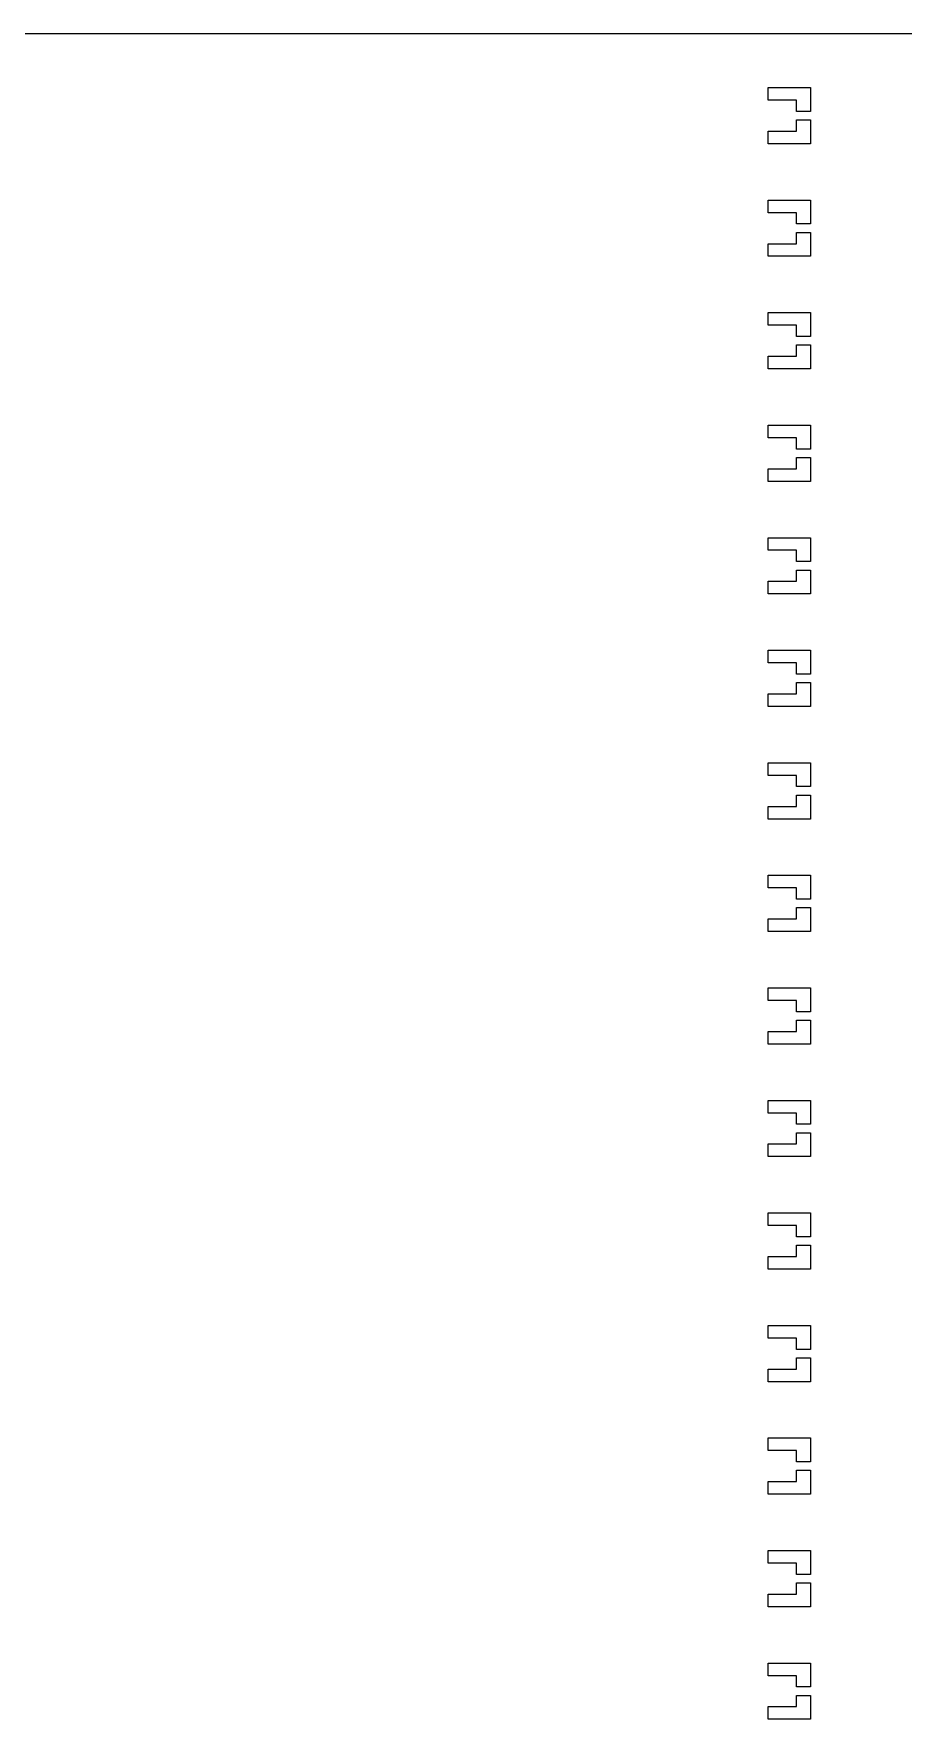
# Model space of a CAD drawing. Header units: millimetres. Extents: x 2102 to 86502, y 1818 to 64568.
# Drawn here: x 25863 to 26172, y 9994 to 10593 of the extents above; entities that cross this region are included whole.
import ezdxf

# ---------------------------------------------------------------- set-up
doc = ezdxf.new("R2010")
doc.units = ezdxf.units.MM
doc.layers.add('Layer-2', color=3, linetype='Continuous')

msp = doc.modelspace()

# ---------------------------------------------------------------- linework, layer by layer
at = {"layer": 'Layer-2'}
for p, q in [((30107.19, 10593.42), (23477.2, 10593.42)), ((26124.04, 10574.29), (26139.04, 10574.29)), ((26124.04, 10569.79), (26124.04, 10574.29)), ((26134.04, 10569.79), (26124.04, 10569.79)), ((26134.04, 10565.79), (26134.04, 10569.79)), ((26139.04, 10574.29), (26139.04, 10565.79)), ((26139.04, 10565.79), (26134.04, 10565.79)), ((26134.04, 10558.79), (26134.04, 10562.79)), ((26134.04, 10562.79), (26139.04, 10562.79)), ((26139.04, 10562.79), (26139.04, 10554.29)), ((26124.04, 10558.79), (26134.04, 10558.79)), ((26124.04, 10554.29), (26124.04, 10558.79)), ((26139.04, 10554.29), (26124.04, 10554.29)), ((26124.04, 10534.29), (26139.04, 10534.29)), ((26124.04, 10529.79), (26124.04, 10534.29)), ((26139.04, 10534.29), (26139.04, 10525.79)), ((26134.04, 10529.79), (26124.04, 10529.79)), ((26134.04, 10525.79), (26134.04, 10529.79)), ((26139.04, 10525.79), (26134.04, 10525.79)), ((26134.04, 10518.79), (26134.04, 10522.79)), ((26134.04, 10522.79), (26139.04, 10522.79)), ((26139.04, 10522.79), (26139.04, 10514.29)), ((26124.04, 10518.79), (26134.04, 10518.79)), ((26124.04, 10514.29), (26124.04, 10518.79)), ((26139.04, 10514.29), (26124.04, 10514.29)), ((26124.04, 10494.29), (26139.04, 10494.29)), ((26124.04, 10489.79), (26124.04, 10494.29)), ((26139.04, 10494.29), (26139.04, 10485.79)), ((26134.04, 10489.79), (26124.04, 10489.79)), ((26134.04, 10485.79), (26134.04, 10489.79)), ((26139.04, 10485.79), (26134.04, 10485.79)), ((26124.04, 10478.79), (26134.04, 10478.79)), ((26124.04, 10474.29), (26124.04, 10478.79)), ((26134.04, 10478.79), (26134.04, 10482.79)), ((26134.04, 10482.79), (26139.04, 10482.79)), ((26139.04, 10482.79), (26139.04, 10474.29)), ((26139.04, 10474.29), (26124.04, 10474.29)), ((26124.04, 10454.29), (26139.04, 10454.29)), ((26124.04, 10449.79), (26124.04, 10454.29)), ((26134.04, 10449.79), (26124.04, 10449.79)), ((26134.04, 10445.79), (26134.04, 10449.79)), ((26139.04, 10454.29), (26139.04, 10445.79)), ((26139.04, 10445.79), (26134.04, 10445.79)), ((26134.04, 10438.79), (26134.04, 10442.79)), ((26134.04, 10442.79), (26139.04, 10442.79)), ((26139.04, 10442.79), (26139.04, 10434.29)), ((26124.04, 10438.79), (26134.04, 10438.79)), ((26124.04, 10434.29), (26124.04, 10438.79)), ((26139.04, 10434.29), (26124.04, 10434.29)), ((26124.04, 10414.29), (26139.04, 10414.29)), ((26124.04, 10409.79), (26124.04, 10414.29)), ((26139.04, 10414.29), (26139.04, 10405.79)), ((26134.04, 10409.79), (26124.04, 10409.79)), ((26134.04, 10405.79), (26134.04, 10409.79)), ((26139.04, 10405.79), (26134.04, 10405.79)), ((26134.04, 10398.79), (26134.04, 10402.79)), ((26134.04, 10402.79), (26139.04, 10402.79)), ((26139.04, 10402.79), (26139.04, 10394.29)), ((26124.04, 10398.79), (26134.04, 10398.79)), ((26124.04, 10394.29), (26124.04, 10398.79)), ((26139.04, 10394.29), (26124.04, 10394.29)), ((26124.04, 10374.29), (26139.04, 10374.29)), ((26124.04, 10369.79), (26124.04, 10374.29)), ((26139.04, 10374.29), (26139.04, 10365.79)), ((26134.04, 10369.79), (26124.04, 10369.79)), ((26134.04, 10365.79), (26134.04, 10369.79)), ((26139.04, 10365.79), (26134.04, 10365.79)), ((26134.04, 10358.79), (26134.04, 10362.79)), ((26134.04, 10362.79), (26139.04, 10362.79)), ((26139.04, 10362.79), (26139.04, 10354.29)), ((26124.04, 10358.79), (26134.04, 10358.79)), ((26124.04, 10354.29), (26124.04, 10358.79)), ((26139.04, 10354.29), (26124.04, 10354.29)), ((26124.04, 10334.29), (26139.04, 10334.29)), ((26124.04, 10329.79), (26124.04, 10334.29)), ((26134.04, 10329.79), (26124.04, 10329.79)), ((26134.04, 10325.79), (26134.04, 10329.79)), ((26139.04, 10334.29), (26139.04, 10325.79)), ((26139.04, 10325.79), (26134.04, 10325.79)), ((26124.04, 10318.79), (26134.04, 10318.79)), ((26124.04, 10314.29), (26124.04, 10318.79)), ((26134.04, 10318.79), (26134.04, 10322.79)), ((26134.04, 10322.79), (26139.04, 10322.79)), ((26139.04, 10322.79), (26139.04, 10314.29)), ((26139.04, 10314.29), (26124.04, 10314.29)), ((26124.04, 10294.29), (26139.04, 10294.29)), ((26124.04, 10289.79), (26124.04, 10294.29)), ((26139.04, 10294.29), (26139.04, 10285.79)), ((26134.04, 10289.79), (26124.04, 10289.79)), ((26134.04, 10285.79), (26134.04, 10289.79)), ((26139.04, 10285.79), (26134.04, 10285.79)), ((26134.04, 10278.79), (26134.04, 10282.79)), ((26134.04, 10282.79), (26139.04, 10282.79)), ((26139.04, 10282.79), (26139.04, 10274.29)), ((26124.04, 10278.79), (26134.04, 10278.79)), ((26124.04, 10274.29), (26124.04, 10278.79)), ((26139.04, 10274.29), (26124.04, 10274.29)), ((26124.04, 10254.29), (26139.04, 10254.29)), ((26124.04, 10249.79), (26124.04, 10254.29)), ((26139.04, 10254.29), (26139.04, 10245.79)), ((26134.04, 10249.79), (26124.04, 10249.79)), ((26134.04, 10245.79), (26134.04, 10249.79)), ((26139.04, 10245.79), (26134.04, 10245.79)), ((26134.04, 10238.79), (26134.04, 10242.79)), ((26134.04, 10242.79), (26139.04, 10242.79)), ((26139.04, 10242.79), (26139.04, 10234.29)), ((26124.04, 10238.79), (26134.04, 10238.79)), ((26124.04, 10234.29), (26124.04, 10238.79)), ((26139.04, 10234.29), (26124.04, 10234.29)), ((26124.04, 10214.29), (26139.04, 10214.29)), ((26124.04, 10209.79), (26124.04, 10214.29)), ((26134.04, 10209.79), (26124.04, 10209.79)), ((26134.04, 10205.79), (26134.04, 10209.79)), ((26139.04, 10214.29), (26139.04, 10205.79)), ((26139.04, 10205.79), (26134.04, 10205.79)), ((26124.04, 10198.79), (26134.04, 10198.79)), ((26124.04, 10194.29), (26124.04, 10198.79)), ((26134.04, 10198.79), (26134.04, 10202.79)), ((26134.04, 10202.79), (26139.04, 10202.79)), ((26139.04, 10202.79), (26139.04, 10194.29)), ((26139.04, 10194.29), (26124.04, 10194.29)), ((26124.04, 10174.29), (26139.04, 10174.29)), ((26124.04, 10169.79), (26124.04, 10174.29)), ((26139.04, 10174.29), (26139.04, 10165.79)), ((26134.04, 10169.79), (26124.04, 10169.79)), ((26134.04, 10165.79), (26134.04, 10169.79)), ((26139.04, 10165.79), (26134.04, 10165.79)), ((26134.04, 10158.79), (26134.04, 10162.79)), ((26134.04, 10162.79), (26139.04, 10162.79)), ((26139.04, 10162.79), (26139.04, 10154.29)), ((26124.04, 10158.79), (26134.04, 10158.79)), ((26124.04, 10154.29), (26124.04, 10158.79)), ((26139.04, 10154.29), (26124.04, 10154.29)), ((26124.04, 10134.29), (26139.04, 10134.29)), ((26124.04, 10129.79), (26124.04, 10134.29)), ((26139.04, 10134.29), (26139.04, 10125.79)), ((26134.04, 10129.79), (26124.04, 10129.79)), ((26134.04, 10125.79), (26134.04, 10129.79)), ((26139.04, 10125.79), (26134.04, 10125.79)), ((26134.04, 10118.79), (26134.04, 10122.79)), ((26134.04, 10122.79), (26139.04, 10122.79)), ((26139.04, 10122.79), (26139.04, 10114.29)), ((26124.04, 10118.79), (26134.04, 10118.79)), ((26124.04, 10114.29), (26124.04, 10118.79)), ((26139.04, 10114.29), (26124.04, 10114.29)), ((26124.04, 10094.29), (26139.04, 10094.29)), ((26124.04, 10089.79), (26124.04, 10094.29)), ((26134.04, 10089.79), (26124.04, 10089.79)), ((26134.04, 10085.79), (26134.04, 10089.79)), ((26139.04, 10094.29), (26139.04, 10085.79)), ((26139.04, 10085.79), (26134.04, 10085.79)), ((26124.04, 10078.79), (26134.04, 10078.79)), ((26124.04, 10074.29), (26124.04, 10078.79)), ((26134.04, 10078.79), (26134.04, 10082.79)), ((26134.04, 10082.79), (26139.04, 10082.79)), ((26139.04, 10082.79), (26139.04, 10074.29)), ((26139.04, 10074.29), (26124.04, 10074.29)), ((26124.04, 10054.29), (26139.04, 10054.29)), ((26124.04, 10049.79), (26124.04, 10054.29)), ((26139.04, 10054.29), (26139.04, 10045.79)), ((26134.04, 10049.79), (26124.04, 10049.79)), ((26134.04, 10045.79), (26134.04, 10049.79)), ((26139.04, 10045.79), (26134.04, 10045.79)), ((26134.04, 10038.79), (26134.04, 10042.79)), ((26134.04, 10042.79), (26139.04, 10042.79)), ((26139.04, 10042.79), (26139.04, 10034.29)), ((26124.04, 10038.79), (26134.04, 10038.79)), ((26124.04, 10034.29), (26124.04, 10038.79)), ((26139.04, 10034.29), (26124.04, 10034.29)), ((26124.04, 10014.29), (26139.04, 10014.29)), ((26124.04, 10009.79), (26124.04, 10014.29)), ((26139.04, 10014.29), (26139.04, 10005.79)), ((26134.04, 10009.79), (26124.04, 10009.79)), ((26134.04, 10005.79), (26134.04, 10009.79)), ((26139.04, 10005.79), (26134.04, 10005.79)), ((26134.04, 9998.79), (26134.04, 10002.79)), ((26134.04, 10002.79), (26139.04, 10002.79)), ((26139.04, 10002.79), (26139.04, 9994.29)), ((26124.04, 9998.79), (26134.04, 9998.79)), ((26124.04, 9994.29), (26124.04, 9998.79)), ((26139.04, 9994.29), (26124.04, 9994.29))]:
    msp.add_line(p, q, dxfattribs=at)

doc.saveas('drawing.dxf')
